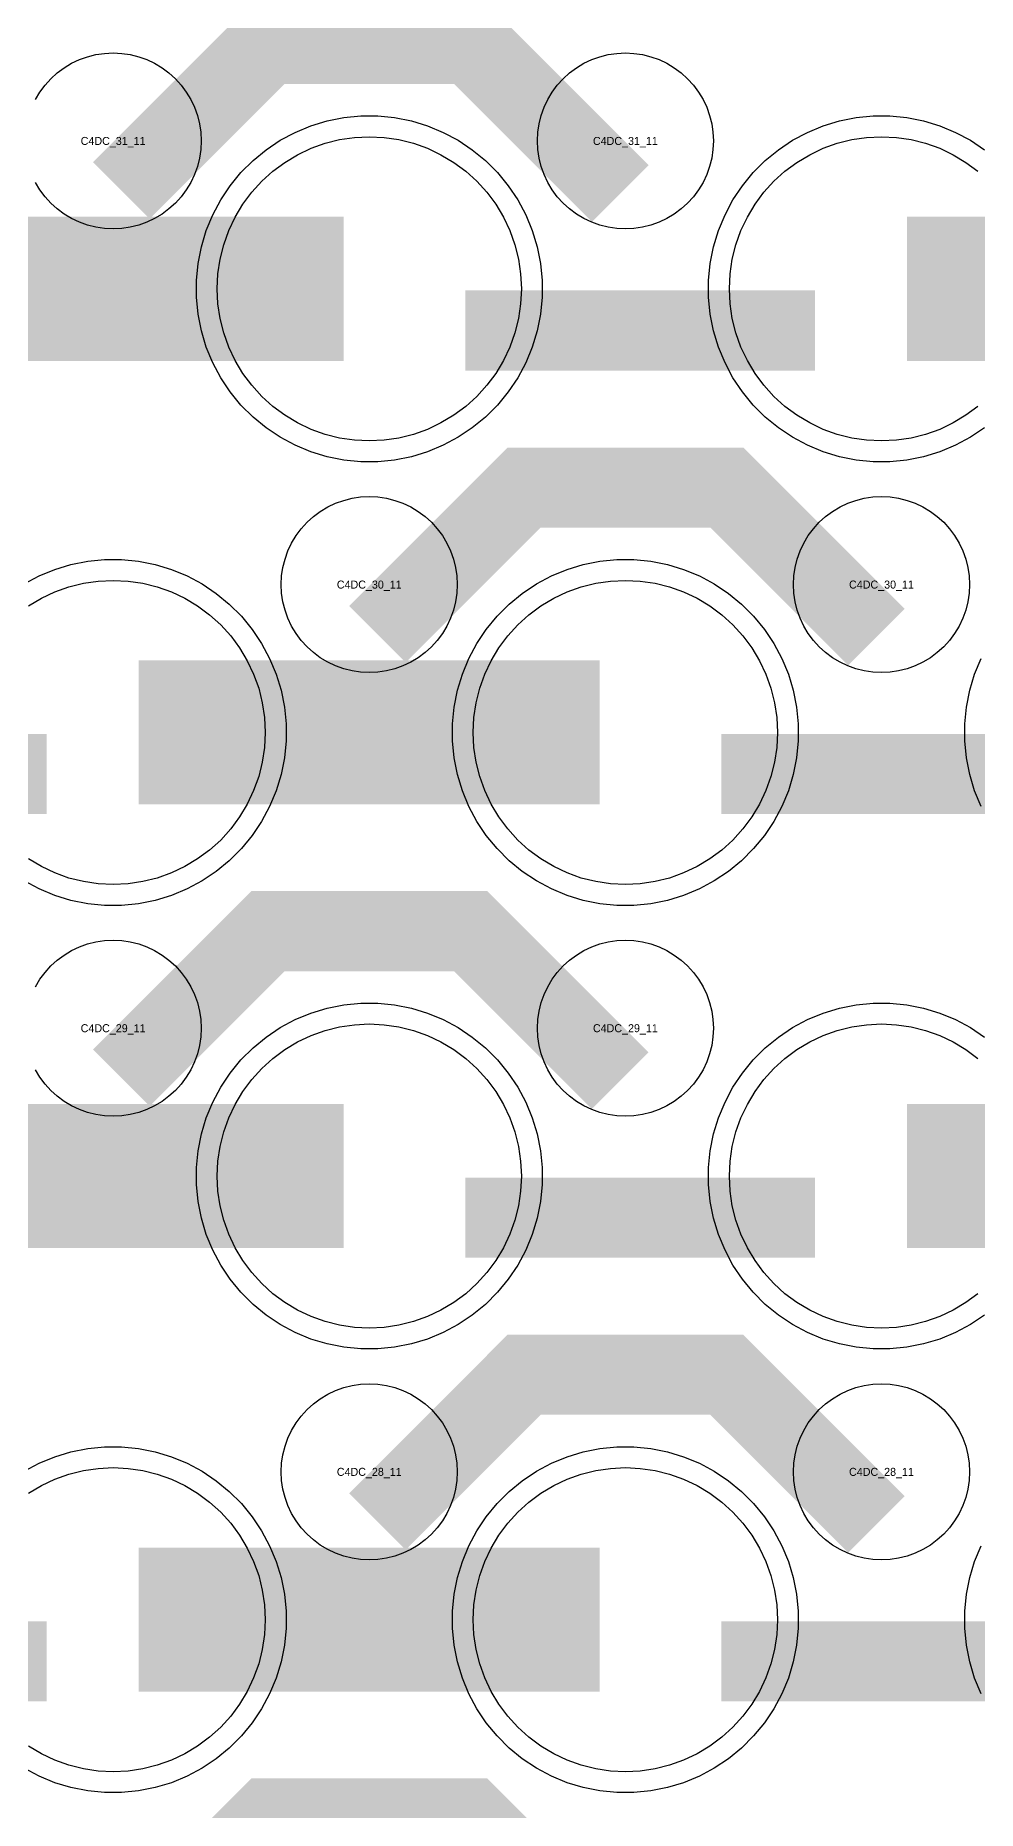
# Model space of a CAD drawing. Extents: x -11880 to 11880, y -14992 to 14992.
# Drawn here: x -8504 to -8210, y -11019 to -10465 of the extents above; entities that cross this region are included whole.
import ezdxf
from ezdxf.enums import TextEntityAlignment as Align

# ---------------------------------------------------------------- set-up
doc = ezdxf.new("R2010")
doc.units = 0
doc.header["$MEASUREMENT"] = 0
for name, color, linetype in [('GDS_775_DT_237', 138, 'CONTINUOUS'), ('RDL1_FS', 34, 'CONTINUOUS'), ('RDL_BS', 160, 'CONTINUOUS')]:
    doc.layers.add(name, color=color, linetype=linetype)

msp = doc.modelspace()

# ---------------------------------------------------------------- linework, layer by layer
at = {"layer": 'RDL1_FS', "color": 240, "true_color": 0xed1f24}
for points in [[(-8400, -10591.589), (-8404.657, -10591.36), (-8409.268, -10590.676), (-8413.791, -10589.544), (-8418.181, -10587.972), (-8422.395, -10585.98), (-8426.395, -10583.582), (-8430.14, -10580.804), (-8433.594, -10577.674), (-8436.724, -10574.22), (-8439.502, -10570.475), (-8441.9, -10566.475), (-8443.892, -10562.261), (-8445.464, -10557.871), (-8446.596, -10553.348), (-8447.28, -10548.737), (-8447.509, -10544.08), (-8447.28, -10539.423), (-8446.596, -10534.812), (-8445.464, -10530.289), (-8443.892, -10525.899), (-8441.9, -10521.685), (-8439.502, -10517.685), (-8436.724, -10513.94), (-8433.594, -10510.486), (-8430.14, -10507.356), (-8426.395, -10504.578), (-8422.395, -10502.18), (-8418.181, -10500.188), (-8413.791, -10498.616), (-8409.268, -10497.484), (-8404.657, -10496.8), (-8400, -10496.571), (-8395.343, -10496.8), (-8390.732, -10497.484), (-8386.209, -10498.616), (-8381.819, -10500.188), (-8377.605, -10502.18), (-8373.605, -10504.578), (-8369.86, -10507.356), (-8366.406, -10510.486), (-8363.276, -10513.94), (-8360.498, -10517.685), (-8358.1, -10521.685), (-8356.108, -10525.899), (-8354.536, -10530.289), (-8353.404, -10534.812), (-8352.72, -10539.423), (-8352.491, -10544.08), (-8352.72, -10548.737), (-8353.404, -10553.348), (-8354.536, -10557.871), (-8356.108, -10562.261), (-8358.1, -10566.475), (-8360.498, -10570.475), (-8363.276, -10574.22), (-8366.406, -10577.674), (-8369.86, -10580.804), (-8373.605, -10583.582), (-8377.605, -10585.98), (-8381.819, -10587.972), (-8386.209, -10589.544), (-8390.732, -10590.676), (-8395.343, -10591.36)], [(-8320, -11007.279), (-8324.657, -11007.05), (-8329.268, -11006.366), (-8333.791, -11005.234), (-8338.181, -11003.662), (-8342.395, -11001.67), (-8346.395, -10999.272), (-8350.14, -10996.494), (-8353.594, -10993.364), (-8356.724, -10989.91), (-8359.502, -10986.165), (-8361.9, -10982.165), (-8363.892, -10977.951), (-8365.464, -10973.561), (-8366.596, -10969.038), (-8367.28, -10964.427), (-8367.509, -10959.77), (-8367.28, -10955.113), (-8366.596, -10950.502), (-8365.464, -10945.979), (-8363.892, -10941.589), (-8361.9, -10937.375), (-8359.502, -10933.375), (-8356.724, -10929.63), (-8353.594, -10926.176), (-8350.14, -10923.046), (-8346.395, -10920.268), (-8342.395, -10917.87), (-8338.181, -10915.878), (-8333.791, -10914.306), (-8329.268, -10913.174), (-8324.657, -10912.49), (-8320, -10912.261), (-8315.343, -10912.49), (-8310.732, -10913.174), (-8306.209, -10914.306), (-8301.819, -10915.878), (-8297.605, -10917.87), (-8293.605, -10920.268), (-8289.86, -10923.046), (-8286.406, -10926.176), (-8283.276, -10929.63), (-8280.498, -10933.375), (-8278.1, -10937.375), (-8276.108, -10941.589), (-8274.536, -10945.979), (-8273.404, -10950.502), (-8272.72, -10955.113), (-8272.491, -10959.77), (-8272.72, -10964.427), (-8273.404, -10969.038), (-8274.536, -10973.561), (-8276.108, -10977.951), (-8278.1, -10982.165), (-8280.498, -10986.165), (-8283.276, -10989.91), (-8286.406, -10993.364), (-8289.86, -10996.494), (-8293.605, -10999.272), (-8297.605, -11001.67), (-8301.819, -11003.662), (-8306.209, -11005.234), (-8310.732, -11006.366), (-8315.343, -11007.05)]]:
    msp.add_lwpolyline(points, close=True, dxfattribs=at)
for points in [[(-8209.86, -10580.804), (-8213.605, -10583.582), (-8217.605, -10585.98), (-8221.819, -10587.972), (-8226.209, -10589.544), (-8230.732, -10590.676), (-8235.343, -10591.36), (-8240, -10591.589), (-8244.657, -10591.36), (-8249.268, -10590.676), (-8253.791, -10589.544), (-8258.181, -10587.972), (-8262.395, -10585.98), (-8266.395, -10583.582), (-8270.14, -10580.804), (-8273.594, -10577.674), (-8276.724, -10574.22), (-8279.502, -10570.475), (-8281.9, -10566.475), (-8283.892, -10562.261), (-8285.464, -10557.871), (-8286.596, -10553.348), (-8287.28, -10548.737), (-8287.509, -10544.08), (-8287.28, -10539.423), (-8286.596, -10534.812), (-8285.464, -10530.289), (-8283.892, -10525.899), (-8281.9, -10521.685), (-8279.502, -10517.685), (-8276.724, -10513.94), (-8273.594, -10510.486), (-8270.14, -10507.356), (-8266.395, -10504.578), (-8262.395, -10502.18), (-8258.181, -10500.188), (-8253.791, -10498.616), (-8249.268, -10497.484), (-8244.657, -10496.8), (-8240, -10496.571), (-8235.343, -10496.8), (-8230.732, -10497.484), (-8226.209, -10498.616), (-8221.819, -10500.188), (-8217.605, -10502.18), (-8213.605, -10504.578), (-8209.86, -10507.356)], [(-8506.395, -10920.268), (-8502.395, -10917.87), (-8498.181, -10915.878), (-8493.791, -10914.306), (-8489.268, -10913.174), (-8484.657, -10912.49), (-8480, -10912.261), (-8475.343, -10912.49), (-8470.732, -10913.174), (-8466.209, -10914.306), (-8461.819, -10915.878), (-8457.605, -10917.87), (-8453.605, -10920.268), (-8449.86, -10923.046), (-8446.406, -10926.176), (-8443.276, -10929.63), (-8440.498, -10933.375), (-8438.1, -10937.375), (-8436.108, -10941.589), (-8434.536, -10945.979), (-8433.404, -10950.502), (-8432.72, -10955.113), (-8432.491, -10959.77), (-8432.72, -10964.427), (-8433.404, -10969.038), (-8434.536, -10973.561), (-8436.108, -10977.951), (-8438.1, -10982.165), (-8440.498, -10986.165), (-8443.276, -10989.91), (-8446.406, -10993.364), (-8449.86, -10996.494), (-8453.605, -10999.272), (-8457.605, -11001.67), (-8461.819, -11003.662), (-8466.209, -11005.234), (-8470.732, -11006.366), (-8475.343, -11007.05), (-8480, -11007.279), (-8484.657, -11007.05), (-8489.268, -11006.366), (-8493.791, -11005.234), (-8498.181, -11003.662), (-8502.395, -11001.67), (-8506.395, -10999.272)]]:
    msp.add_lwpolyline(points, dxfattribs=at)
for points in [[(-8551.998, -10544.08, 45, 45, 0), (-8479.998, -10544.08, 45, 45, 0)], [(-8479.998, -10544.08, 45, 45, 0), (-8407.998, -10544.08, 45, 45, 0)], [(-8231.998, -10544.08, 45, 45, 0), (-8159.998, -10544.08, 45, 45, 0)], [(-8471.998, -10959.77, 45, 45, 0), (-8399.998, -10959.77, 45, 45, 0)], [(-8399.998, -10959.77, 45, 45, 0), (-8327.998, -10959.77, 45, 45, 0)]]:
    msp.add_lwpolyline(points, format="xyseb", dxfattribs=at)
at = {"layer": 'RDL1_FS'}
for points in [[(-8506.395, -10643.138), (-8502.395, -10640.74), (-8498.181, -10638.748), (-8493.791, -10637.176), (-8489.268, -10636.044), (-8484.657, -10635.36), (-8480, -10635.131), (-8475.343, -10635.36), (-8470.732, -10636.044), (-8466.209, -10637.176), (-8461.819, -10638.748), (-8457.605, -10640.74), (-8453.605, -10643.138), (-8449.86, -10645.916), (-8446.406, -10649.046), (-8443.276, -10652.5), (-8440.498, -10656.245), (-8438.1, -10660.245), (-8436.108, -10664.459), (-8434.536, -10668.849), (-8433.404, -10673.372), (-8432.72, -10677.983), (-8432.491, -10682.64), (-8432.72, -10687.297), (-8433.404, -10691.908), (-8434.536, -10696.431), (-8436.108, -10700.821), (-8438.1, -10705.035), (-8440.498, -10709.035), (-8443.276, -10712.78), (-8446.406, -10716.234), (-8449.86, -10719.364), (-8453.605, -10722.142), (-8457.605, -10724.54), (-8461.819, -10726.532), (-8466.209, -10728.104), (-8470.732, -10729.236), (-8475.343, -10729.92), (-8480, -10730.149), (-8484.657, -10729.92), (-8489.268, -10729.236), (-8493.791, -10728.104), (-8498.181, -10726.532), (-8502.395, -10724.54), (-8506.395, -10722.142)], [(-8209.86, -10857.929), (-8213.605, -10860.707), (-8217.605, -10863.105), (-8221.819, -10865.097), (-8226.209, -10866.669), (-8230.732, -10867.801), (-8235.343, -10868.485), (-8240, -10868.714), (-8244.657, -10868.485), (-8249.268, -10867.801), (-8253.791, -10866.669), (-8258.181, -10865.097), (-8262.395, -10863.105), (-8266.395, -10860.707), (-8270.14, -10857.929), (-8273.594, -10854.799), (-8276.724, -10851.345), (-8279.502, -10847.6), (-8281.9, -10843.6), (-8283.892, -10839.386), (-8285.464, -10834.996), (-8286.596, -10830.473), (-8287.28, -10825.862), (-8287.509, -10821.205), (-8287.28, -10816.548), (-8286.596, -10811.937), (-8285.464, -10807.414), (-8283.892, -10803.024), (-8281.9, -10798.81), (-8279.502, -10794.81), (-8276.724, -10791.065), (-8273.594, -10787.611), (-8270.14, -10784.481), (-8266.395, -10781.703), (-8262.395, -10779.305), (-8258.181, -10777.313), (-8253.791, -10775.741), (-8249.268, -10774.609), (-8244.657, -10773.925), (-8240, -10773.696), (-8235.343, -10773.925), (-8230.732, -10774.609), (-8226.209, -10775.741), (-8221.819, -10777.313), (-8217.605, -10779.305), (-8213.605, -10781.703), (-8209.86, -10784.481)]]:
    msp.add_lwpolyline(points, dxfattribs=at)
for points in [[(-8320, -10730.149), (-8324.657, -10729.92), (-8329.268, -10729.236), (-8333.791, -10728.104), (-8338.181, -10726.532), (-8342.395, -10724.54), (-8346.395, -10722.142), (-8350.14, -10719.364), (-8353.594, -10716.234), (-8356.724, -10712.78), (-8359.502, -10709.035), (-8361.9, -10705.035), (-8363.892, -10700.821), (-8365.464, -10696.431), (-8366.596, -10691.908), (-8367.28, -10687.297), (-8367.509, -10682.64), (-8367.28, -10677.983), (-8366.596, -10673.372), (-8365.464, -10668.849), (-8363.892, -10664.459), (-8361.9, -10660.245), (-8359.502, -10656.245), (-8356.724, -10652.5), (-8353.594, -10649.046), (-8350.14, -10645.916), (-8346.395, -10643.138), (-8342.395, -10640.74), (-8338.181, -10638.748), (-8333.791, -10637.176), (-8329.268, -10636.044), (-8324.657, -10635.36), (-8320, -10635.131), (-8315.343, -10635.36), (-8310.732, -10636.044), (-8306.209, -10637.176), (-8301.819, -10638.748), (-8297.605, -10640.74), (-8293.605, -10643.138), (-8289.86, -10645.916), (-8286.406, -10649.046), (-8283.276, -10652.5), (-8280.498, -10656.245), (-8278.1, -10660.245), (-8276.108, -10664.459), (-8274.536, -10668.849), (-8273.404, -10673.372), (-8272.72, -10677.983), (-8272.491, -10682.64), (-8272.72, -10687.297), (-8273.404, -10691.908), (-8274.536, -10696.431), (-8276.108, -10700.821), (-8278.1, -10705.035), (-8280.498, -10709.035), (-8283.276, -10712.78), (-8286.406, -10716.234), (-8289.86, -10719.364), (-8293.605, -10722.142), (-8297.605, -10724.54), (-8301.819, -10726.532), (-8306.209, -10728.104), (-8310.732, -10729.236), (-8315.343, -10729.92)], [(-8400, -10868.714), (-8404.657, -10868.485), (-8409.268, -10867.801), (-8413.791, -10866.669), (-8418.181, -10865.097), (-8422.395, -10863.105), (-8426.395, -10860.707), (-8430.14, -10857.929), (-8433.594, -10854.799), (-8436.724, -10851.345), (-8439.502, -10847.6), (-8441.9, -10843.6), (-8443.892, -10839.386), (-8445.464, -10834.996), (-8446.596, -10830.473), (-8447.28, -10825.862), (-8447.509, -10821.205), (-8447.28, -10816.548), (-8446.596, -10811.937), (-8445.464, -10807.414), (-8443.892, -10803.024), (-8441.9, -10798.81), (-8439.502, -10794.81), (-8436.724, -10791.065), (-8433.594, -10787.611), (-8430.14, -10784.481), (-8426.395, -10781.703), (-8422.395, -10779.305), (-8418.181, -10777.313), (-8413.791, -10775.741), (-8409.268, -10774.609), (-8404.657, -10773.925), (-8400, -10773.696), (-8395.343, -10773.925), (-8390.732, -10774.609), (-8386.209, -10775.741), (-8381.819, -10777.313), (-8377.605, -10779.305), (-8373.605, -10781.703), (-8369.86, -10784.481), (-8366.406, -10787.611), (-8363.276, -10791.065), (-8360.498, -10794.81), (-8358.1, -10798.81), (-8356.108, -10803.024), (-8354.536, -10807.414), (-8353.404, -10811.937), (-8352.72, -10816.548), (-8352.491, -10821.205), (-8352.72, -10825.862), (-8353.404, -10830.473), (-8354.536, -10834.996), (-8356.108, -10839.386), (-8358.1, -10843.6), (-8360.498, -10847.6), (-8363.276, -10851.345), (-8366.406, -10854.799), (-8369.86, -10857.929), (-8373.605, -10860.707), (-8377.605, -10863.105), (-8381.819, -10865.097), (-8386.209, -10866.669), (-8390.732, -10867.801), (-8395.343, -10868.485)]]:
    msp.add_lwpolyline(points, close=True, dxfattribs=at)
for points in [[(-8471.998, -10682.64, 45, 45, 0), (-8399.998, -10682.64, 45, 45, 0)], [(-8399.998, -10682.64, 45, 45, 0), (-8327.998, -10682.64, 45, 45, 0)], [(-8551.998, -10821.205, 45, 45, 0), (-8479.998, -10821.205, 45, 45, 0)], [(-8479.998, -10821.205, 45, 45, 0), (-8407.998, -10821.205, 45, 45, 0)], [(-8231.998, -10821.205, 45, 45, 0), (-8159.998, -10821.205, 45, 45, 0)]]:
    msp.add_lwpolyline(points, format="xyseb", dxfattribs=at)
at = {"layer": 'RDL_BS'}
for points in [[(-8477.438, -10513.394, 25, 25, 0), (-8431.623, -10467.579, 25, 25, 0), (-8398.07, -10467.579, 25, 25, 0)], [(-8321.599, -10514.293, 25, 25, 0), (-8368.313, -10467.579, 25, 25, 0), (-8398.071, -10467.579, 25, 25, 0)], [(-8397.438, -10651.954, 25, 25, 0), (-8351.623, -10606.139, 25, 25, 0), (-8318.07, -10606.139, 25, 25, 0)], [(-8241.599, -10652.853, 25, 25, 0), (-8288.313, -10606.139, 25, 25, 0), (-8318.071, -10606.139, 25, 25, 0)], [(-8609.984, -10695.653, 25, 25, 0), (-8500.719, -10695.653, 25, 25, 0)], [(-8289.984, -10695.653, 25, 25, 0), (-8180.719, -10695.653, 25, 25, 0)], [(-8477.438, -10790.519, 25, 25, 0), (-8431.623, -10744.704, 25, 25, 0), (-8398.07, -10744.704, 25, 25, 0)], [(-8321.599, -10791.418, 25, 25, 0), (-8368.313, -10744.704, 25, 25, 0), (-8398.071, -10744.704, 25, 25, 0)], [(-8369.984, -10834.218, 25, 25, 0), (-8260.719, -10834.218, 25, 25, 0)], [(-8397.438, -10929.084, 25, 25, 0), (-8351.623, -10883.269, 25, 25, 0), (-8318.07, -10883.269, 25, 25, 0)], [(-8241.599, -10929.983, 25, 25, 0), (-8288.313, -10883.269, 25, 25, 0), (-8318.071, -10883.269, 25, 25, 0)], [(-8477.438, -11067.649, 25, 25, 0), (-8431.623, -11021.834, 25, 25, 0), (-8398.07, -11021.834, 25, 25, 0)], [(-8321.599, -11068.548, 25, 25, 0), (-8368.313, -11021.834, 25, 25, 0), (-8398.071, -11021.834, 25, 25, 0)]]:
    msp.add_lwpolyline(points, format="xyseb", dxfattribs=at)
for points in [[(-8504.25, -10484.936), (-8502.857, -10482.612), (-8501.254, -10480.449), (-8499.442, -10478.45), (-8497.443, -10476.638), (-8495.28, -10475.035), (-8492.956, -10473.642), (-8490.519, -10472.49), (-8487.984, -10471.583), (-8485.365, -10470.926), (-8482.693, -10470.53), (-8480, -10470.398), (-8477.307, -10470.53), (-8474.635, -10470.926), (-8472.016, -10471.583), (-8469.481, -10472.49), (-8467.044, -10473.642), (-8464.72, -10475.035), (-8462.557, -10476.638), (-8460.558, -10478.45), (-8458.746, -10480.449), (-8457.143, -10482.612), (-8455.75, -10484.936), (-8454.598, -10487.373), (-8453.691, -10489.908), (-8453.034, -10492.527), (-8452.638, -10495.199), (-8452.506, -10497.892), (-8452.638, -10500.585), (-8453.034, -10503.257), (-8453.691, -10505.876), (-8454.598, -10508.411), (-8455.75, -10510.848), (-8457.143, -10513.172), (-8458.746, -10515.335), (-8460.558, -10517.334), (-8462.557, -10519.146), (-8464.72, -10520.749), (-8467.044, -10522.142), (-8469.481, -10523.294), (-8472.016, -10524.201), (-8474.635, -10524.858), (-8477.307, -10525.254), (-8480, -10525.386), (-8482.693, -10525.254), (-8485.365, -10524.858), (-8487.984, -10524.201), (-8490.519, -10523.294), (-8492.956, -10522.142), (-8495.28, -10520.749), (-8497.443, -10519.146), (-8499.442, -10517.334), (-8501.254, -10515.335), (-8502.857, -10513.172), (-8504.25, -10510.848)], [(-8507.777, -10636.257), (-8503.115, -10633.765), (-8498.205, -10631.734), (-8493.165, -10630.203), (-8487.938, -10629.157), (-8482.644, -10628.64), (-8477.356, -10628.64), (-8472.062, -10629.157), (-8466.835, -10630.203), (-8461.795, -10631.734), (-8456.885, -10633.765), (-8452.223, -10636.257), (-8447.809, -10639.204), (-8443.708, -10642.566), (-8439.926, -10646.348), (-8436.564, -10650.449), (-8433.617, -10654.863), (-8431.125, -10659.525), (-8429.094, -10664.435), (-8427.563, -10669.475), (-8426.517, -10674.702), (-8426, -10679.996), (-8426, -10685.284), (-8426.517, -10690.578), (-8427.563, -10695.805), (-8429.094, -10700.845), (-8431.125, -10705.755), (-8433.617, -10710.417), (-8436.564, -10714.831), (-8439.926, -10718.932), (-8443.708, -10722.714), (-8447.809, -10726.076), (-8452.223, -10729.023), (-8456.885, -10731.515), (-8461.795, -10733.546), (-8466.835, -10735.077), (-8472.062, -10736.123), (-8477.356, -10736.64), (-8482.644, -10736.64), (-8487.938, -10736.123), (-8493.165, -10735.077), (-8498.205, -10733.546), (-8503.115, -10731.515), (-8507.777, -10729.023)], [(-8208.875, -10705.755), (-8210.906, -10700.845), (-8212.437, -10695.805), (-8213.483, -10690.578), (-8214, -10685.284), (-8214, -10679.996), (-8213.483, -10674.702), (-8212.437, -10669.475), (-8210.906, -10664.435), (-8208.875, -10659.525)], [(-8504.25, -10762.061), (-8502.857, -10759.737), (-8501.254, -10757.574), (-8499.442, -10755.575), (-8497.443, -10753.763), (-8495.28, -10752.16), (-8492.956, -10750.767), (-8490.519, -10749.615), (-8487.984, -10748.708), (-8485.365, -10748.051), (-8482.693, -10747.655), (-8480, -10747.523), (-8477.307, -10747.655), (-8474.635, -10748.051), (-8472.016, -10748.708), (-8469.481, -10749.615), (-8467.044, -10750.767), (-8464.72, -10752.16), (-8462.557, -10753.763), (-8460.558, -10755.575), (-8458.746, -10757.574), (-8457.143, -10759.737), (-8455.75, -10762.061), (-8454.598, -10764.498), (-8453.691, -10767.033), (-8453.034, -10769.652), (-8452.638, -10772.324), (-8452.506, -10775.017), (-8452.638, -10777.71), (-8453.034, -10780.382), (-8453.691, -10783.001), (-8454.598, -10785.536), (-8455.75, -10787.973), (-8457.143, -10790.297), (-8458.746, -10792.46), (-8460.558, -10794.459), (-8462.557, -10796.271), (-8464.72, -10797.874), (-8467.044, -10799.267), (-8469.481, -10800.419), (-8472.016, -10801.326), (-8474.635, -10801.983), (-8477.307, -10802.379), (-8480, -10802.511), (-8482.693, -10802.379), (-8485.365, -10801.983), (-8487.984, -10801.326), (-8490.519, -10800.419), (-8492.956, -10799.267), (-8495.28, -10797.874), (-8497.443, -10796.271), (-8499.442, -10794.459), (-8501.254, -10792.46), (-8502.857, -10790.297), (-8504.25, -10787.973)], [(-8207.809, -10864.641), (-8212.223, -10867.588), (-8216.885, -10870.08), (-8221.795, -10872.111), (-8226.835, -10873.642), (-8232.062, -10874.688), (-8237.356, -10875.205), (-8242.644, -10875.205), (-8247.938, -10874.688), (-8253.165, -10873.642), (-8258.205, -10872.111), (-8263.115, -10870.08), (-8267.777, -10867.588), (-8272.191, -10864.641), (-8276.292, -10861.279), (-8280.074, -10857.497), (-8283.436, -10853.396), (-8286.383, -10848.982), (-8288.875, -10844.32), (-8290.906, -10839.41), (-8292.437, -10834.37), (-8293.483, -10829.143), (-8294, -10823.849), (-8294, -10818.561), (-8293.483, -10813.267), (-8292.437, -10808.04), (-8290.906, -10803), (-8288.875, -10798.09), (-8286.383, -10793.428), (-8283.436, -10789.014), (-8280.074, -10784.913), (-8276.292, -10781.131), (-8272.191, -10777.769), (-8267.777, -10774.822), (-8263.115, -10772.33), (-8258.205, -10770.299), (-8253.165, -10768.768), (-8247.938, -10767.722), (-8242.644, -10767.205), (-8237.356, -10767.205), (-8232.062, -10767.722), (-8226.835, -10768.768), (-8221.795, -10770.299), (-8216.885, -10772.33), (-8212.223, -10774.822), (-8207.809, -10777.769)]]:
    msp.add_lwpolyline(points, dxfattribs=at)
for points in [[(-8320, -10525.386), (-8322.693, -10525.254), (-8325.365, -10524.858), (-8327.984, -10524.201), (-8330.519, -10523.294), (-8332.956, -10522.142), (-8335.28, -10520.749), (-8337.443, -10519.146), (-8339.442, -10517.334), (-8341.254, -10515.335), (-8342.857, -10513.172), (-8344.25, -10510.848), (-8345.402, -10508.411), (-8346.309, -10505.876), (-8346.966, -10503.257), (-8347.362, -10500.585), (-8347.494, -10497.892), (-8347.362, -10495.199), (-8346.966, -10492.527), (-8346.309, -10489.908), (-8345.402, -10487.373), (-8344.25, -10484.936), (-8342.857, -10482.612), (-8341.254, -10480.449), (-8339.442, -10478.45), (-8337.443, -10476.638), (-8335.28, -10475.035), (-8332.956, -10473.642), (-8330.519, -10472.49), (-8327.984, -10471.583), (-8325.365, -10470.926), (-8322.693, -10470.53), (-8320, -10470.398), (-8317.307, -10470.53), (-8314.635, -10470.926), (-8312.016, -10471.583), (-8309.481, -10472.49), (-8307.044, -10473.642), (-8304.72, -10475.035), (-8302.557, -10476.638), (-8300.558, -10478.45), (-8298.746, -10480.449), (-8297.143, -10482.612), (-8295.75, -10484.936), (-8294.598, -10487.373), (-8293.691, -10489.908), (-8293.034, -10492.527), (-8292.638, -10495.199), (-8292.506, -10497.892), (-8292.638, -10500.585), (-8293.034, -10503.257), (-8293.691, -10505.876), (-8294.598, -10508.411), (-8295.75, -10510.848), (-8297.143, -10513.172), (-8298.746, -10515.335), (-8300.558, -10517.334), (-8302.557, -10519.146), (-8304.72, -10520.749), (-8307.044, -10522.142), (-8309.481, -10523.294), (-8312.016, -10524.201), (-8314.635, -10524.858), (-8317.307, -10525.254)], [(-8400, -10663.946), (-8402.693, -10663.814), (-8405.365, -10663.418), (-8407.984, -10662.761), (-8410.519, -10661.854), (-8412.956, -10660.702), (-8415.28, -10659.309), (-8417.443, -10657.706), (-8419.442, -10655.894), (-8421.254, -10653.895), (-8422.857, -10651.732), (-8424.25, -10649.408), (-8425.402, -10646.971), (-8426.309, -10644.436), (-8426.966, -10641.817), (-8427.362, -10639.145), (-8427.494, -10636.452), (-8427.362, -10633.759), (-8426.966, -10631.087), (-8426.309, -10628.468), (-8425.402, -10625.933), (-8424.25, -10623.496), (-8422.857, -10621.172), (-8421.254, -10619.009), (-8419.442, -10617.01), (-8417.443, -10615.198), (-8415.28, -10613.595), (-8412.956, -10612.202), (-8410.519, -10611.05), (-8407.984, -10610.143), (-8405.365, -10609.486), (-8402.693, -10609.09), (-8400, -10608.958), (-8397.307, -10609.09), (-8394.635, -10609.486), (-8392.016, -10610.143), (-8389.481, -10611.05), (-8387.044, -10612.202), (-8384.72, -10613.595), (-8382.557, -10615.198), (-8380.558, -10617.01), (-8378.746, -10619.009), (-8377.143, -10621.172), (-8375.75, -10623.496), (-8374.598, -10625.933), (-8373.691, -10628.468), (-8373.034, -10631.087), (-8372.638, -10633.759), (-8372.506, -10636.452), (-8372.638, -10639.145), (-8373.034, -10641.817), (-8373.691, -10644.436), (-8374.598, -10646.971), (-8375.75, -10649.408), (-8377.143, -10651.732), (-8378.746, -10653.895), (-8380.558, -10655.894), (-8382.557, -10657.706), (-8384.72, -10659.309), (-8387.044, -10660.702), (-8389.481, -10661.854), (-8392.016, -10662.761), (-8394.635, -10663.418), (-8397.307, -10663.814)], [(-8240, -10663.946), (-8242.693, -10663.814), (-8245.365, -10663.418), (-8247.984, -10662.761), (-8250.519, -10661.854), (-8252.956, -10660.702), (-8255.28, -10659.309), (-8257.443, -10657.706), (-8259.442, -10655.894), (-8261.254, -10653.895), (-8262.857, -10651.732), (-8264.25, -10649.408), (-8265.402, -10646.971), (-8266.309, -10644.436), (-8266.966, -10641.817), (-8267.362, -10639.145), (-8267.494, -10636.452), (-8267.362, -10633.759), (-8266.966, -10631.087), (-8266.309, -10628.468), (-8265.402, -10625.933), (-8264.25, -10623.496), (-8262.857, -10621.172), (-8261.254, -10619.009), (-8259.442, -10617.01), (-8257.443, -10615.198), (-8255.28, -10613.595), (-8252.956, -10612.202), (-8250.519, -10611.05), (-8247.984, -10610.143), (-8245.365, -10609.486), (-8242.693, -10609.09), (-8240, -10608.958), (-8237.307, -10609.09), (-8234.635, -10609.486), (-8232.016, -10610.143), (-8229.481, -10611.05), (-8227.044, -10612.202), (-8224.72, -10613.595), (-8222.557, -10615.198), (-8220.558, -10617.01), (-8218.746, -10619.009), (-8217.143, -10621.172), (-8215.75, -10623.496), (-8214.598, -10625.933), (-8213.691, -10628.468), (-8213.034, -10631.087), (-8212.638, -10633.759), (-8212.506, -10636.452), (-8212.638, -10639.145), (-8213.034, -10641.817), (-8213.691, -10644.436), (-8214.598, -10646.971), (-8215.75, -10649.408), (-8217.143, -10651.732), (-8218.746, -10653.895), (-8220.558, -10655.894), (-8222.557, -10657.706), (-8224.72, -10659.309), (-8227.044, -10660.702), (-8229.481, -10661.854), (-8232.016, -10662.761), (-8234.635, -10663.418), (-8237.307, -10663.814)], [(-8322.644, -10736.64), (-8327.938, -10736.123), (-8333.165, -10735.077), (-8338.205, -10733.546), (-8343.115, -10731.515), (-8347.777, -10729.023), (-8352.191, -10726.076), (-8356.292, -10722.714), (-8360.074, -10718.932), (-8363.436, -10714.831), (-8366.383, -10710.417), (-8368.875, -10705.755), (-8370.906, -10700.845), (-8372.437, -10695.805), (-8373.483, -10690.578), (-8374, -10685.284), (-8374, -10679.996), (-8373.483, -10674.702), (-8372.437, -10669.475), (-8370.906, -10664.435), (-8368.875, -10659.525), (-8366.383, -10654.863), (-8363.436, -10650.449), (-8360.074, -10646.348), (-8356.292, -10642.566), (-8352.191, -10639.204), (-8347.777, -10636.257), (-8343.115, -10633.765), (-8338.205, -10631.734), (-8333.165, -10630.203), (-8327.938, -10629.157), (-8322.644, -10628.64), (-8317.356, -10628.64), (-8312.062, -10629.157), (-8306.835, -10630.203), (-8301.795, -10631.734), (-8296.885, -10633.765), (-8292.223, -10636.257), (-8287.809, -10639.204), (-8283.708, -10642.566), (-8279.926, -10646.348), (-8276.564, -10650.449), (-8273.617, -10654.863), (-8271.125, -10659.525), (-8269.094, -10664.435), (-8267.563, -10669.475), (-8266.517, -10674.702), (-8266, -10679.996), (-8266, -10685.284), (-8266.517, -10690.578), (-8267.563, -10695.805), (-8269.094, -10700.845), (-8271.125, -10705.755), (-8273.617, -10710.417), (-8276.564, -10714.831), (-8279.926, -10718.932), (-8283.708, -10722.714), (-8287.809, -10726.076), (-8292.223, -10729.023), (-8296.885, -10731.515), (-8301.795, -10733.546), (-8306.835, -10735.077), (-8312.062, -10736.123), (-8317.356, -10736.64)], [(-8320, -10802.511), (-8322.693, -10802.379), (-8325.365, -10801.983), (-8327.984, -10801.326), (-8330.519, -10800.419), (-8332.956, -10799.267), (-8335.28, -10797.874), (-8337.443, -10796.271), (-8339.442, -10794.459), (-8341.254, -10792.46), (-8342.857, -10790.297), (-8344.25, -10787.973), (-8345.402, -10785.536), (-8346.309, -10783.001), (-8346.966, -10780.382), (-8347.362, -10777.71), (-8347.494, -10775.017), (-8347.362, -10772.324), (-8346.966, -10769.652), (-8346.309, -10767.033), (-8345.402, -10764.498), (-8344.25, -10762.061), (-8342.857, -10759.737), (-8341.254, -10757.574), (-8339.442, -10755.575), (-8337.443, -10753.763), (-8335.28, -10752.16), (-8332.956, -10750.767), (-8330.519, -10749.615), (-8327.984, -10748.708), (-8325.365, -10748.051), (-8322.693, -10747.655), (-8320, -10747.523), (-8317.307, -10747.655), (-8314.635, -10748.051), (-8312.016, -10748.708), (-8309.481, -10749.615), (-8307.044, -10750.767), (-8304.72, -10752.16), (-8302.557, -10753.763), (-8300.558, -10755.575), (-8298.746, -10757.574), (-8297.143, -10759.737), (-8295.75, -10762.061), (-8294.598, -10764.498), (-8293.691, -10767.033), (-8293.034, -10769.652), (-8292.638, -10772.324), (-8292.506, -10775.017), (-8292.638, -10777.71), (-8293.034, -10780.382), (-8293.691, -10783.001), (-8294.598, -10785.536), (-8295.75, -10787.973), (-8297.143, -10790.297), (-8298.746, -10792.46), (-8300.558, -10794.459), (-8302.557, -10796.271), (-8304.72, -10797.874), (-8307.044, -10799.267), (-8309.481, -10800.419), (-8312.016, -10801.326), (-8314.635, -10801.983), (-8317.307, -10802.379)], [(-8402.644, -10875.205), (-8407.938, -10874.688), (-8413.165, -10873.642), (-8418.205, -10872.111), (-8423.115, -10870.08), (-8427.777, -10867.588), (-8432.191, -10864.641), (-8436.292, -10861.279), (-8440.074, -10857.497), (-8443.436, -10853.396), (-8446.383, -10848.982), (-8448.875, -10844.32), (-8450.906, -10839.41), (-8452.437, -10834.37), (-8453.483, -10829.143), (-8454, -10823.849), (-8454, -10818.561), (-8453.483, -10813.267), (-8452.437, -10808.04), (-8450.906, -10803), (-8448.875, -10798.09), (-8446.383, -10793.428), (-8443.436, -10789.014), (-8440.074, -10784.913), (-8436.292, -10781.131), (-8432.191, -10777.769), (-8427.777, -10774.822), (-8423.115, -10772.33), (-8418.205, -10770.299), (-8413.165, -10768.768), (-8407.938, -10767.722), (-8402.644, -10767.205), (-8397.356, -10767.205), (-8392.062, -10767.722), (-8386.835, -10768.768), (-8381.795, -10770.299), (-8376.885, -10772.33), (-8372.223, -10774.822), (-8367.809, -10777.769), (-8363.708, -10781.131), (-8359.926, -10784.913), (-8356.564, -10789.014), (-8353.617, -10793.428), (-8351.125, -10798.09), (-8349.094, -10803), (-8347.563, -10808.04), (-8346.517, -10813.267), (-8346, -10818.561), (-8346, -10823.849), (-8346.517, -10829.143), (-8347.563, -10834.37), (-8349.094, -10839.41), (-8351.125, -10844.32), (-8353.617, -10848.982), (-8356.564, -10853.396), (-8359.926, -10857.497), (-8363.708, -10861.279), (-8367.809, -10864.641), (-8372.223, -10867.588), (-8376.885, -10870.08), (-8381.795, -10872.111), (-8386.835, -10873.642), (-8392.062, -10874.688), (-8397.356, -10875.205)], [(-8400, -10941.076), (-8402.693, -10940.944), (-8405.365, -10940.548), (-8407.984, -10939.891), (-8410.519, -10938.984), (-8412.956, -10937.832), (-8415.28, -10936.439), (-8417.443, -10934.836), (-8419.442, -10933.024), (-8421.254, -10931.025), (-8422.857, -10928.862), (-8424.25, -10926.538), (-8425.402, -10924.101), (-8426.309, -10921.566), (-8426.966, -10918.947), (-8427.362, -10916.275), (-8427.494, -10913.582), (-8427.362, -10910.889), (-8426.966, -10908.217), (-8426.309, -10905.598), (-8425.402, -10903.063), (-8424.25, -10900.626), (-8422.857, -10898.302), (-8421.254, -10896.139), (-8419.442, -10894.14), (-8417.443, -10892.328), (-8415.28, -10890.725), (-8412.956, -10889.332), (-8410.519, -10888.18), (-8407.984, -10887.273), (-8405.365, -10886.616), (-8402.693, -10886.22), (-8400, -10886.088), (-8397.307, -10886.22), (-8394.635, -10886.616), (-8392.016, -10887.273), (-8389.481, -10888.18), (-8387.044, -10889.332), (-8384.72, -10890.725), (-8382.557, -10892.328), (-8380.558, -10894.14), (-8378.746, -10896.139), (-8377.143, -10898.302), (-8375.75, -10900.626), (-8374.598, -10903.063), (-8373.691, -10905.598), (-8373.034, -10908.217), (-8372.638, -10910.889), (-8372.506, -10913.582), (-8372.638, -10916.275), (-8373.034, -10918.947), (-8373.691, -10921.566), (-8374.598, -10924.101), (-8375.75, -10926.538), (-8377.143, -10928.862), (-8378.746, -10931.025), (-8380.558, -10933.024), (-8382.557, -10934.836), (-8384.72, -10936.439), (-8387.044, -10937.832), (-8389.481, -10938.984), (-8392.016, -10939.891), (-8394.635, -10940.548), (-8397.307, -10940.944)], [(-8240, -10941.076), (-8242.693, -10940.944), (-8245.365, -10940.548), (-8247.984, -10939.891), (-8250.519, -10938.984), (-8252.956, -10937.832), (-8255.28, -10936.439), (-8257.443, -10934.836), (-8259.442, -10933.024), (-8261.254, -10931.025), (-8262.857, -10928.862), (-8264.25, -10926.538), (-8265.402, -10924.101), (-8266.309, -10921.566), (-8266.966, -10918.947), (-8267.362, -10916.275), (-8267.494, -10913.582), (-8267.362, -10910.889), (-8266.966, -10908.217), (-8266.309, -10905.598), (-8265.402, -10903.063), (-8264.25, -10900.626), (-8262.857, -10898.302), (-8261.254, -10896.139), (-8259.442, -10894.14), (-8257.443, -10892.328), (-8255.28, -10890.725), (-8252.956, -10889.332), (-8250.519, -10888.18), (-8247.984, -10887.273), (-8245.365, -10886.616), (-8242.693, -10886.22), (-8240, -10886.088), (-8237.307, -10886.22), (-8234.635, -10886.616), (-8232.016, -10887.273), (-8229.481, -10888.18), (-8227.044, -10889.332), (-8224.72, -10890.725), (-8222.557, -10892.328), (-8220.558, -10894.14), (-8218.746, -10896.139), (-8217.143, -10898.302), (-8215.75, -10900.626), (-8214.598, -10903.063), (-8213.691, -10905.598), (-8213.034, -10908.217), (-8212.638, -10910.889), (-8212.506, -10913.582), (-8212.638, -10916.275), (-8213.034, -10918.947), (-8213.691, -10921.566), (-8214.598, -10924.101), (-8215.75, -10926.538), (-8217.143, -10928.862), (-8218.746, -10931.025), (-8220.558, -10933.024), (-8222.557, -10934.836), (-8224.72, -10936.439), (-8227.044, -10937.832), (-8229.481, -10938.984), (-8232.016, -10939.891), (-8234.635, -10940.548), (-8237.307, -10940.944)]]:
    msp.add_lwpolyline(points, close=True, dxfattribs=at)
at = {"layer": 'RDL_BS', "color": 240, "true_color": 0xed1f24}
for points in [[(-8402.644, -10598.08), (-8407.938, -10597.563), (-8413.165, -10596.517), (-8418.205, -10594.986), (-8423.115, -10592.955), (-8427.777, -10590.463), (-8432.191, -10587.516), (-8436.292, -10584.154), (-8440.074, -10580.372), (-8443.436, -10576.271), (-8446.383, -10571.857), (-8448.875, -10567.195), (-8450.906, -10562.285), (-8452.437, -10557.245), (-8453.483, -10552.018), (-8454, -10546.724), (-8454, -10541.436), (-8453.483, -10536.142), (-8452.437, -10530.915), (-8450.906, -10525.875), (-8448.875, -10520.965), (-8446.383, -10516.303), (-8443.436, -10511.889), (-8440.074, -10507.788), (-8436.292, -10504.006), (-8432.191, -10500.644), (-8427.777, -10497.697), (-8423.115, -10495.205), (-8418.205, -10493.174), (-8413.165, -10491.643), (-8407.938, -10490.597), (-8402.644, -10490.08), (-8397.356, -10490.08), (-8392.062, -10490.597), (-8386.835, -10491.643), (-8381.795, -10493.174), (-8376.885, -10495.205), (-8372.223, -10497.697), (-8367.809, -10500.644), (-8363.708, -10504.006), (-8359.926, -10507.788), (-8356.564, -10511.889), (-8353.617, -10516.303), (-8351.125, -10520.965), (-8349.094, -10525.875), (-8347.563, -10530.915), (-8346.517, -10536.142), (-8346, -10541.436), (-8346, -10546.724), (-8346.517, -10552.018), (-8347.563, -10557.245), (-8349.094, -10562.285), (-8351.125, -10567.195), (-8353.617, -10571.857), (-8356.564, -10576.271), (-8359.926, -10580.372), (-8363.708, -10584.154), (-8367.809, -10587.516), (-8372.223, -10590.463), (-8376.885, -10592.955), (-8381.795, -10594.986), (-8386.835, -10596.517), (-8392.062, -10597.563), (-8397.356, -10598.08)], [(-8322.644, -11013.77), (-8327.938, -11013.253), (-8333.165, -11012.207), (-8338.205, -11010.676), (-8343.115, -11008.645), (-8347.777, -11006.153), (-8352.191, -11003.206), (-8356.292, -10999.844), (-8360.074, -10996.062), (-8363.436, -10991.961), (-8366.383, -10987.547), (-8368.875, -10982.885), (-8370.906, -10977.975), (-8372.437, -10972.935), (-8373.483, -10967.708), (-8374, -10962.414), (-8374, -10957.126), (-8373.483, -10951.832), (-8372.437, -10946.605), (-8370.906, -10941.565), (-8368.875, -10936.655), (-8366.383, -10931.993), (-8363.436, -10927.579), (-8360.074, -10923.478), (-8356.292, -10919.696), (-8352.191, -10916.334), (-8347.777, -10913.387), (-8343.115, -10910.895), (-8338.205, -10908.864), (-8333.165, -10907.333), (-8327.938, -10906.287), (-8322.644, -10905.77), (-8317.356, -10905.77), (-8312.062, -10906.287), (-8306.835, -10907.333), (-8301.795, -10908.864), (-8296.885, -10910.895), (-8292.223, -10913.387), (-8287.809, -10916.334), (-8283.708, -10919.696), (-8279.926, -10923.478), (-8276.564, -10927.579), (-8273.617, -10931.993), (-8271.125, -10936.655), (-8269.094, -10941.565), (-8267.563, -10946.605), (-8266.517, -10951.832), (-8266, -10957.126), (-8266, -10962.414), (-8266.517, -10967.708), (-8267.563, -10972.935), (-8269.094, -10977.975), (-8271.125, -10982.885), (-8273.617, -10987.547), (-8276.564, -10991.961), (-8279.926, -10996.062), (-8283.708, -10999.844), (-8287.809, -11003.206), (-8292.223, -11006.153), (-8296.885, -11008.645), (-8301.795, -11010.676), (-8306.835, -11012.207), (-8312.062, -11013.253), (-8317.356, -11013.77)]]:
    msp.add_lwpolyline(points, close=True, dxfattribs=at)
for points in [[(-8207.809, -10587.516), (-8212.223, -10590.463), (-8216.885, -10592.955), (-8221.795, -10594.986), (-8226.835, -10596.517), (-8232.062, -10597.563), (-8237.356, -10598.08), (-8242.644, -10598.08), (-8247.938, -10597.563), (-8253.165, -10596.517), (-8258.205, -10594.986), (-8263.115, -10592.955), (-8267.777, -10590.463), (-8272.191, -10587.516), (-8276.292, -10584.154), (-8280.074, -10580.372), (-8283.436, -10576.271), (-8286.383, -10571.857), (-8288.875, -10567.195), (-8290.906, -10562.285), (-8292.437, -10557.245), (-8293.483, -10552.018), (-8294, -10546.724), (-8294, -10541.436), (-8293.483, -10536.142), (-8292.437, -10530.915), (-8290.906, -10525.875), (-8288.875, -10520.965), (-8286.383, -10516.303), (-8283.436, -10511.889), (-8280.074, -10507.788), (-8276.292, -10504.006), (-8272.191, -10500.644), (-8267.777, -10497.697), (-8263.115, -10495.205), (-8258.205, -10493.174), (-8253.165, -10491.643), (-8247.938, -10490.597), (-8242.644, -10490.08), (-8237.356, -10490.08), (-8232.062, -10490.597), (-8226.835, -10491.643), (-8221.795, -10493.174), (-8216.885, -10495.205), (-8212.223, -10497.697), (-8207.809, -10500.644)], [(-8507.777, -10913.387), (-8503.115, -10910.895), (-8498.205, -10908.864), (-8493.165, -10907.333), (-8487.938, -10906.287), (-8482.644, -10905.77), (-8477.356, -10905.77), (-8472.062, -10906.287), (-8466.835, -10907.333), (-8461.795, -10908.864), (-8456.885, -10910.895), (-8452.223, -10913.387), (-8447.809, -10916.334), (-8443.708, -10919.696), (-8439.926, -10923.478), (-8436.564, -10927.579), (-8433.617, -10931.993), (-8431.125, -10936.655), (-8429.094, -10941.565), (-8427.563, -10946.605), (-8426.517, -10951.832), (-8426, -10957.126), (-8426, -10962.414), (-8426.517, -10967.708), (-8427.563, -10972.935), (-8429.094, -10977.975), (-8431.125, -10982.885), (-8433.617, -10987.547), (-8436.564, -10991.961), (-8439.926, -10996.062), (-8443.708, -10999.844), (-8447.809, -11003.206), (-8452.223, -11006.153), (-8456.885, -11008.645), (-8461.795, -11010.676), (-8466.835, -11012.207), (-8472.062, -11013.253), (-8477.356, -11013.77), (-8482.644, -11013.77), (-8487.938, -11013.253), (-8493.165, -11012.207), (-8498.205, -11010.676), (-8503.115, -11008.645), (-8507.777, -11006.153)], [(-8208.875, -10982.885), (-8210.906, -10977.975), (-8212.437, -10972.935), (-8213.483, -10967.708), (-8214, -10962.414), (-8214, -10957.126), (-8213.483, -10951.832), (-8212.437, -10946.605), (-8210.906, -10941.565), (-8208.875, -10936.655)]]:
    msp.add_lwpolyline(points, dxfattribs=at)
for points in [[(-8369.984, -10557.093, 25, 25, 0), (-8260.719, -10557.093, 25, 25, 0)], [(-8609.984, -10972.783, 25, 25, 0), (-8500.719, -10972.783, 25, 25, 0)], [(-8289.984, -10972.783, 25, 25, 0), (-8180.719, -10972.783, 25, 25, 0)]]:
    msp.add_lwpolyline(points, format="xyseb", dxfattribs=at)

# ---------------------------------------------------------------- texts
at = {"layer": 'GDS_775_DT_237'}
for s, p in [('C4DC_31_11', (-8480, -10497.892)), ('C4DC_31_11', (-8480, -10497.892)), ('C4DC_31_11', (-8320, -10497.892)), ('C4DC_31_11', (-8320, -10497.892)), ('C4DC_30_11', (-8400, -10636.452)), ('C4DC_30_11', (-8400, -10636.452)), ('C4DC_30_11', (-8240, -10636.452)), ('C4DC_30_11', (-8240, -10636.452)), ('C4DC_29_11', (-8480, -10775.017)), ('C4DC_29_11', (-8480, -10775.017)), ('C4DC_29_11', (-8320, -10775.017)), ('C4DC_29_11', (-8320, -10775.017)), ('C4DC_28_11', (-8400, -10913.582)), ('C4DC_28_11', (-8400, -10913.582)), ('C4DC_28_11', (-8240, -10913.582)), ('C4DC_28_11', (-8240, -10913.582))]:
    msp.add_text(s, height=2.5, dxfattribs=at).set_placement(p, align=Align.MIDDLE_CENTER)

doc.saveas('drawing.dxf')
